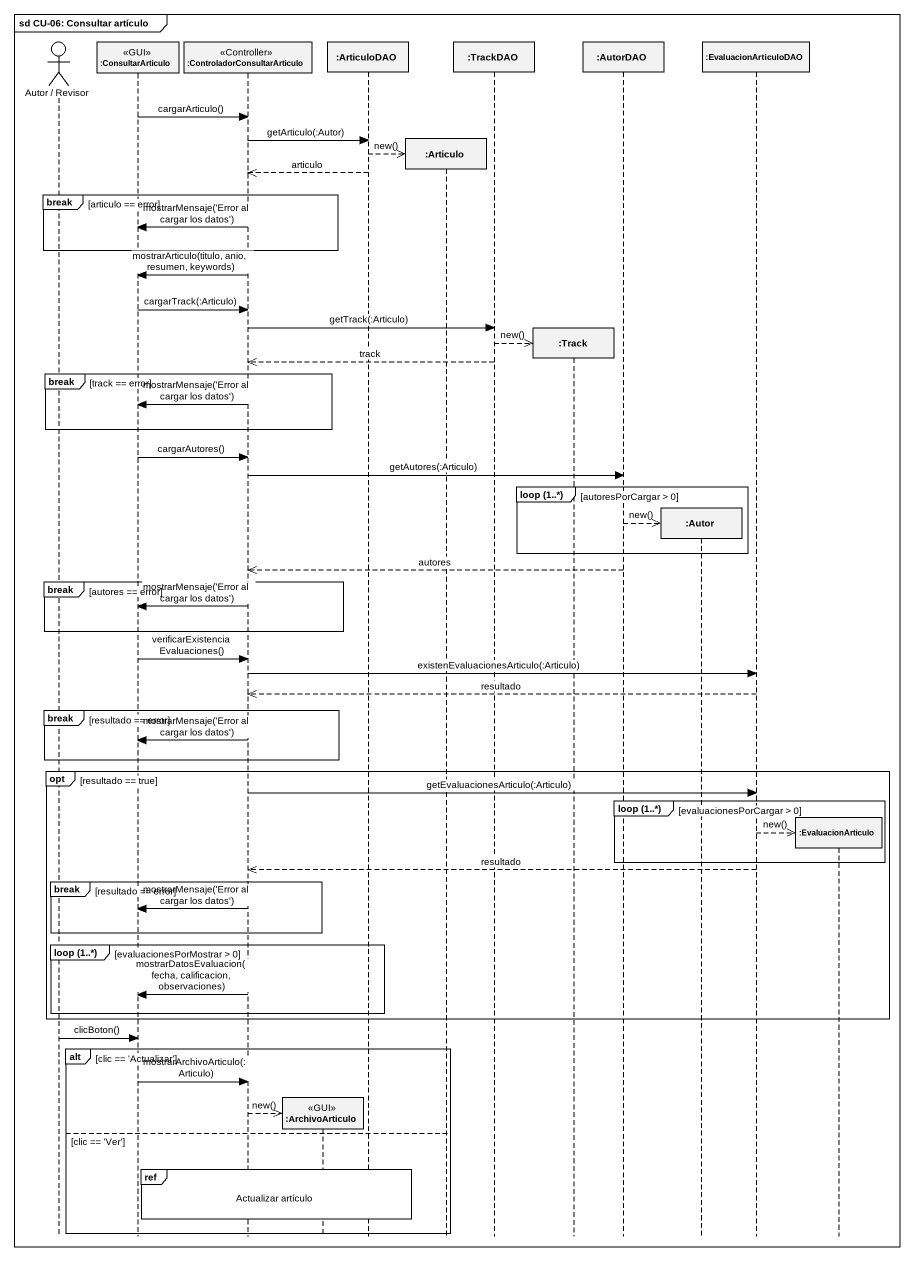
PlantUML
@startuml
mainframe sd CU-06: Consultar artículo
hide footbox
actor "Autor / Revisor" as Autor_Revisor
participant ":ConsultarArticulo" as ConsultarArticulo <<GUI>>
participant ":ControladorConsultarArticulo" as ControladorConsultarArticulo <<Controller>>
participant ":ArchivoArticulo" as ArchivoArticulo <<GUI>>
participant ":ArticuloDAO" as ArticuloDAO
participant ":Articulo" as Articulo
participant ":TrackDAO" as TrackDAO
participant ":Track" as Track
participant ":AutorDAO" as AutorDAO
participant ":Autor" as Autor
participant ":EvaluacionArticuloDAO" as EvaluacionArticuloDAO
participant ":EvaluacionArticulo" as EvaluacionArticulo

ConsultarArticulo -> ControladorConsultarArticulo : cargarArticulo()
ControladorConsultarArticulo -> ArticuloDAO : getArticulo(:Autor)
ArticuloDAO -->> Articulo ** : new()
ArticuloDAO -->> ControladorConsultarArticulo : articulo
break articulo == error
  ControladorConsultarArticulo -> ConsultarArticulo : mostrarMensaje('Error al cargar los datos')
end
ControladorConsultarArticulo -> ConsultarArticulo : mostrarArticulo(titulo, anio, resumen, keywords)
ConsultarArticulo -> ControladorConsultarArticulo : cargarTrack(:Articulo)
ControladorConsultarArticulo -> TrackDAO : getTrack(:Articulo)
TrackDAO -->> Track ** : new()
TrackDAO -->> ControladorConsultarArticulo : track
break track == error
  ControladorConsultarArticulo -> ConsultarArticulo : mostrarMensaje('Error al cargar los datos')
end
ConsultarArticulo -> ControladorConsultarArticulo : cargarAutores()
ControladorConsultarArticulo -> AutorDAO : getAutores(:Articulo)
group loop (1..*) [autoresPorCargar > 0]
  AutorDAO -->> Autor ** : new()
end
AutorDAO -->> ControladorConsultarArticulo : autores
break autores == error
  ControladorConsultarArticulo -> ConsultarArticulo : mostrarMensaje('Error al cargar los datos')
end
ConsultarArticulo -> ControladorConsultarArticulo : verificarExistenciaEvaluaciones()
ControladorConsultarArticulo -> EvaluacionArticuloDAO : existenEvaluacionesArticulo(:Articulo)
EvaluacionArticuloDAO -->> ControladorConsultarArticulo : resultado
break resultado == error
  ControladorConsultarArticulo -> ConsultarArticulo : mostrarMensaje('Error al cargar los datos')
end
opt resultado == true
  ControladorConsultarArticulo -> EvaluacionArticuloDAO : getEvaluacionesArticulo(:Articulo)
  group loop (1..*) [evaluacionesPorCargar > 0]
    EvaluacionArticuloDAO -->> EvaluacionArticulo ** : new()
  end
  EvaluacionArticuloDAO -->> ControladorConsultarArticulo : resultado
  break resultado == error
    ControladorConsultarArticulo -> ConsultarArticulo : mostrarMensaje('Error al cargar los datos')
  end
  group loop (1..*) [evaluacionesPorMostrar > 0]
    ControladorConsultarArticulo -> ConsultarArticulo : mostrarDatosEvaluacion(fecha, calificacion, observaciones)
  end
end
Autor_Revisor -> ConsultarArticulo : clicBoton()
alt clic == 'Actualizar'
  ConsultarArticulo -> ControladorConsultarArticulo : mostrarArchivoArticulo(:Articulo)
  ControladorConsultarArticulo -->> ArchivoArticulo ** : new()
else clic == 'Ver'
  ref over ControladorConsultarArticulo, ArchivoArticulo, ArticuloDAO : Actualizar artículo
end
@enduml
